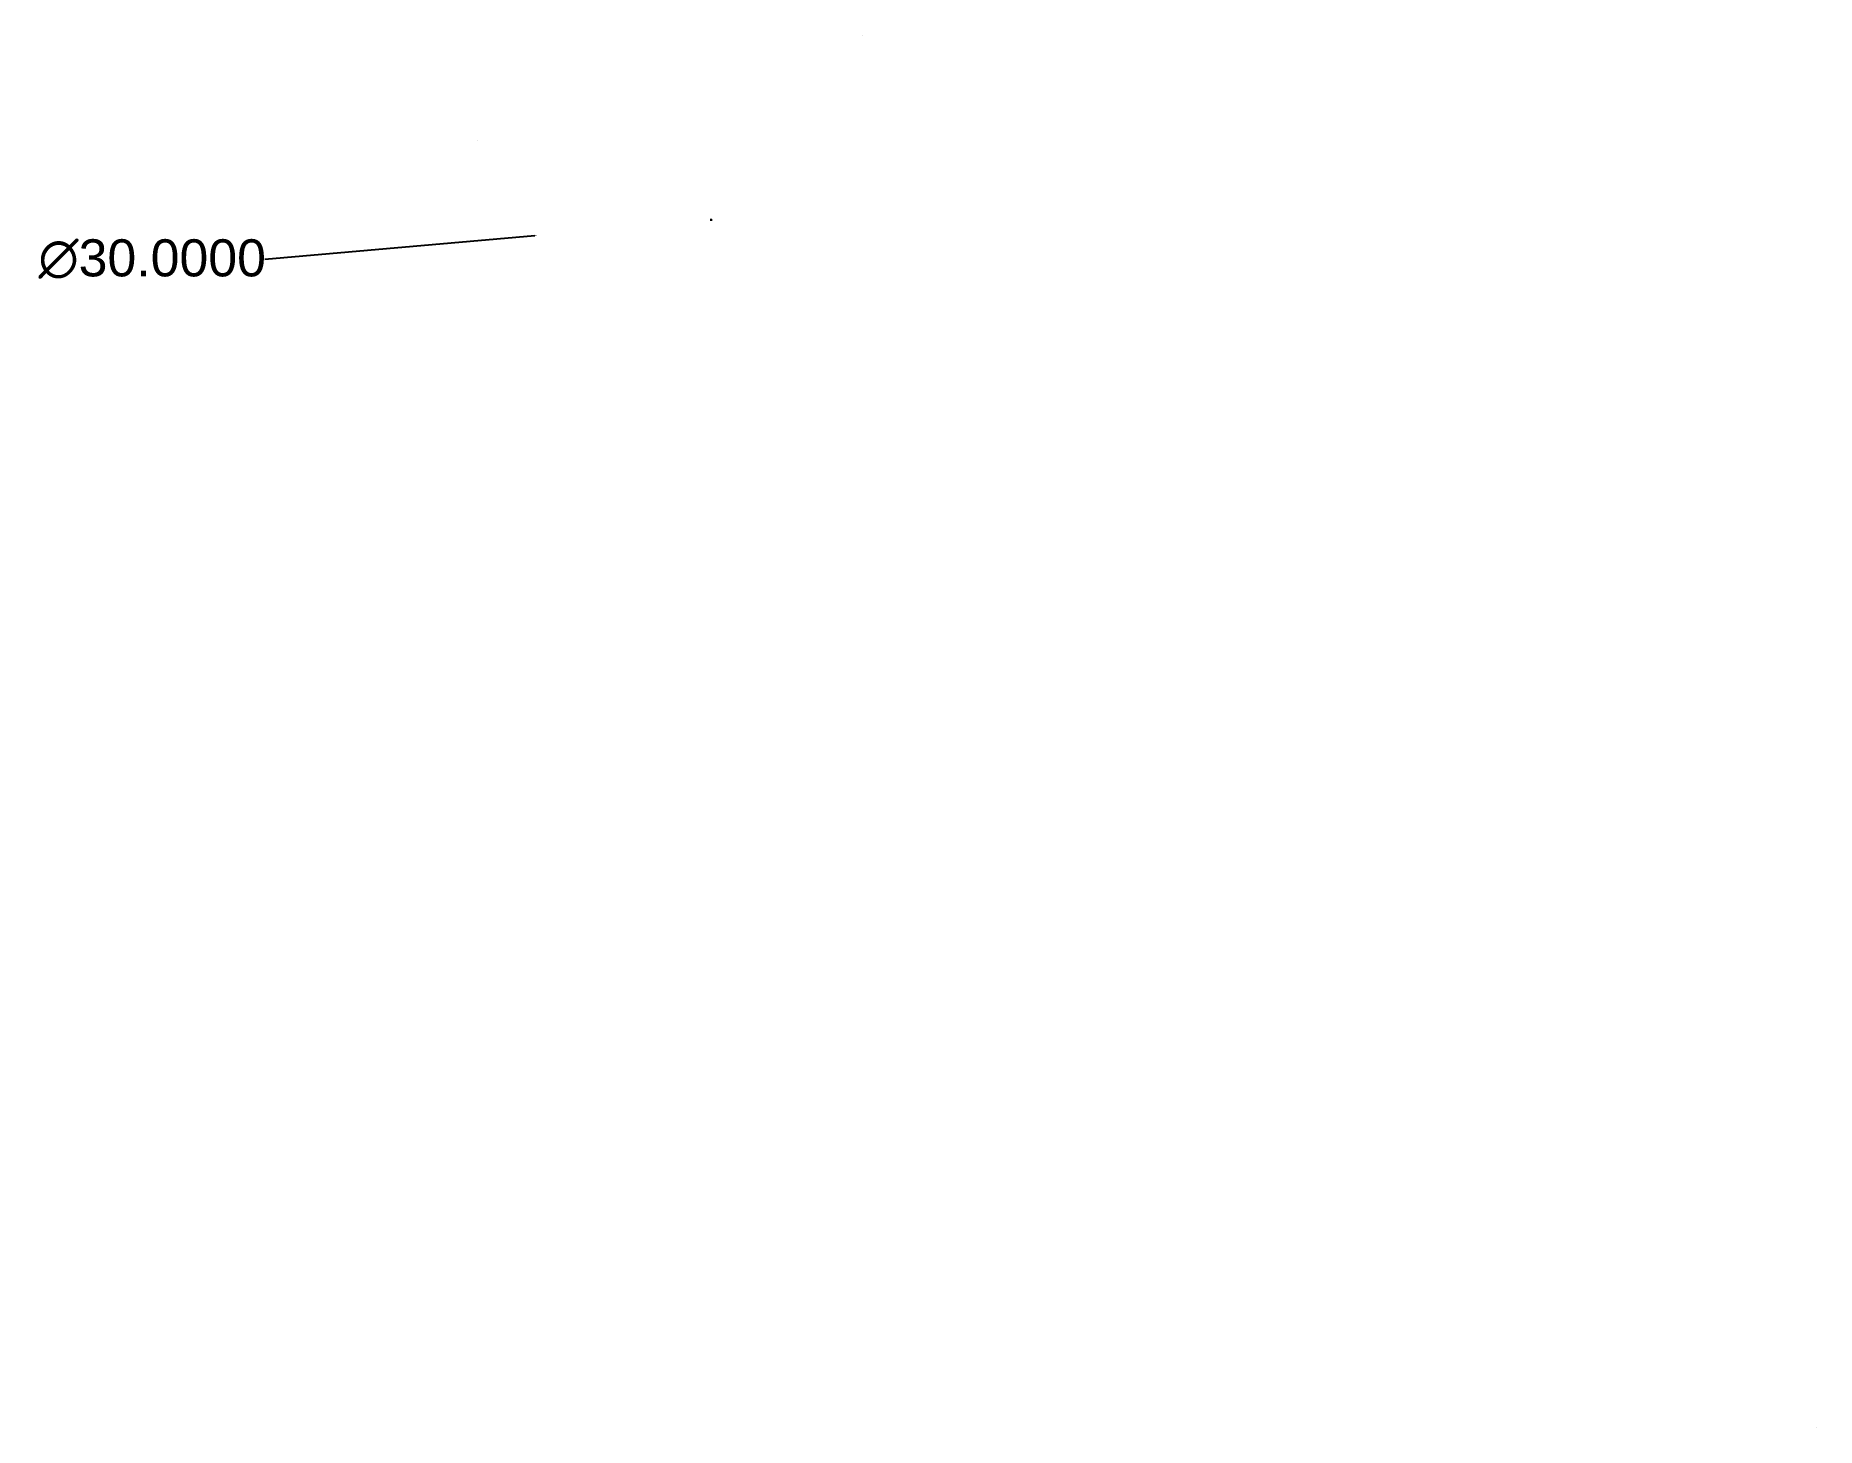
# Model space of a CAD drawing. Header units: inches. Extents: x 319 to 472, y 0 to 119.
import ezdxf

# ---------------------------------------------------------------- set-up
doc = ezdxf.new("R2010")
doc.units = ezdxf.units.IN
doc.header["$MEASUREMENT"] = 0
doc.styles.get("Standard").update_dxf_attribs({"font": 'arial.ttf'})
doc.dimstyles.get("Standard").update_dxf_attribs({"dimtxt": 3.18, "dimasz": 0.18, "dimexe": 0.18, "dimexo": 0.0625, "dimgap": 0.09, "dimtad": 0, "dimtih": 1, "dimtoh": 1, "dimdec": 4, "dimzin": 0, "dimdsep": 46, "dimtxsty": 'Standard', "dimcen": 0.09, "dimadec": 0, "dimazin": 0, "dimtfac": 1, "dimtdec": 4, "dimtofl": 0, "dimtmove": 0, "dimatfit": 3, "dimfxl": 1, "dimtolj": 1, "dimtzin": 0, "dimarcsym": 0})

# ---------------------------------------------------------------- blocks, each defined once
blk = doc.blocks.new('*D9')
at = {"color": 0, "lineweight": -2, "transparency": 16777216}
for p, q in [((376.82, 103.54), (377, 103.54)), ((376.91, 103.45), (376.91, 103.63)), ((338.64, 100.18), (361.79, 102.21))]:
    blk.add_line(p, q, dxfattribs=at)
at = {"color": 0, "transparency": 16777216}
blk.add_solid([(361.78, 102.24), (361.79, 102.18), (361.97, 102.23)], dxfattribs=at)
at = {"layer": 'Defpoints', "color": 0, "transparency": 16777216}
for p in [(391.85, 104.85, 7.2), (361.97, 102.23, 7.2)]:
    blk.add_point(p, dxfattribs=at)
at = {"color": 0, "transparency": 16777216, "insert": (328.99, 100.18), "char_height": 3.18, "attachment_point": 5}
blk.add_mtext('\\A1;∅30.0000', dxfattribs=at)

msp = doc.modelspace()

# ---------------------------------------------------------------- linework, layer by layer
for p, q in [((389.87748, 119.34084, -3.6195), (389.87748, 119.34084, -3.6195)), ((356.87748, 110.34084, -3.6195), (356.87748, 110.34084, -3.6195))]:
    msp.add_line(p, q)
at = {"extrusion": (0, -1, 0)}
msp.add_line((471.64927, 0, 91.42138), (471.64927, 0, 91.42138), dxfattribs=at)

# ---------------------------------------------------------------- dimensions: what is measured, and where the dimension line sits
dim = msp.add_diameter_dim_2p(p1=(391.85073, 104.8527, 60.99342), p2=(361.96591, 102.22636, 60.99342), dimstyle='Standard')
dim.commit()
dim.dimension.update_dxf_attribs({"geometry": '*D9', "text_midpoint": (338.64206, 100.17662, 53.79665), "dimtype": 163})

doc.saveas('drawing.dxf')
